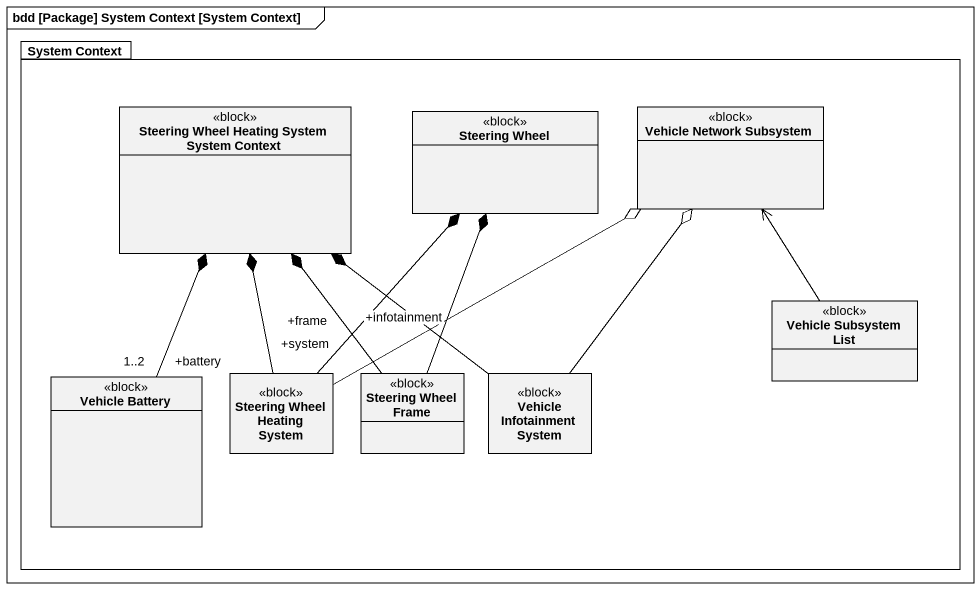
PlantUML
@startuml
mainframe bdd [Package] System Context [System Context]
hide circle
hide empty members
package "System Context" as System_Context {
  class "Steering Wheel Heating System System Context" as Steering_Wheel_Heating <<block>>
  class "Vehicle Network Subsystem" as Vehicle_Network_Subsystem <<block>>
  class "Steering Wheel" as Steering_Wheel <<block>>
  class "Vehicle Subsystem List" as Vehicle_Subsystem_List <<block>>
  class "Vehicle Battery" as Vehicle_Battery <<block>>
  class "Steering Wheel Heating System" as Steering_Wheel_Heating_2 <<block>>
  class "Steering Wheel Frame" as Steering_Wheel_Frame <<block>>
  class "Vehicle Infotainment System" as Vehicle_Infotainment_System <<block>>
}
Vehicle_Subsystem_List -up-> Vehicle_Network_Subsystem
Vehicle_Battery "+battery\n1..2" -up-* Steering_Wheel_Heating
Steering_Wheel_Heating_2 "+system" -up-* Steering_Wheel_Heating
Steering_Wheel_Heating_2 -right-o Vehicle_Network_Subsystem
Steering_Wheel_Heating_2 -up-* Steering_Wheel
Steering_Wheel_Frame "+frame" -up-* Steering_Wheel_Heating
Steering_Wheel_Frame -up-* Steering_Wheel
Vehicle_Infotainment_System "+infotainment" -up-* Steering_Wheel_Heating
Vehicle_Infotainment_System -up-o Vehicle_Network_Subsystem
@enduml
